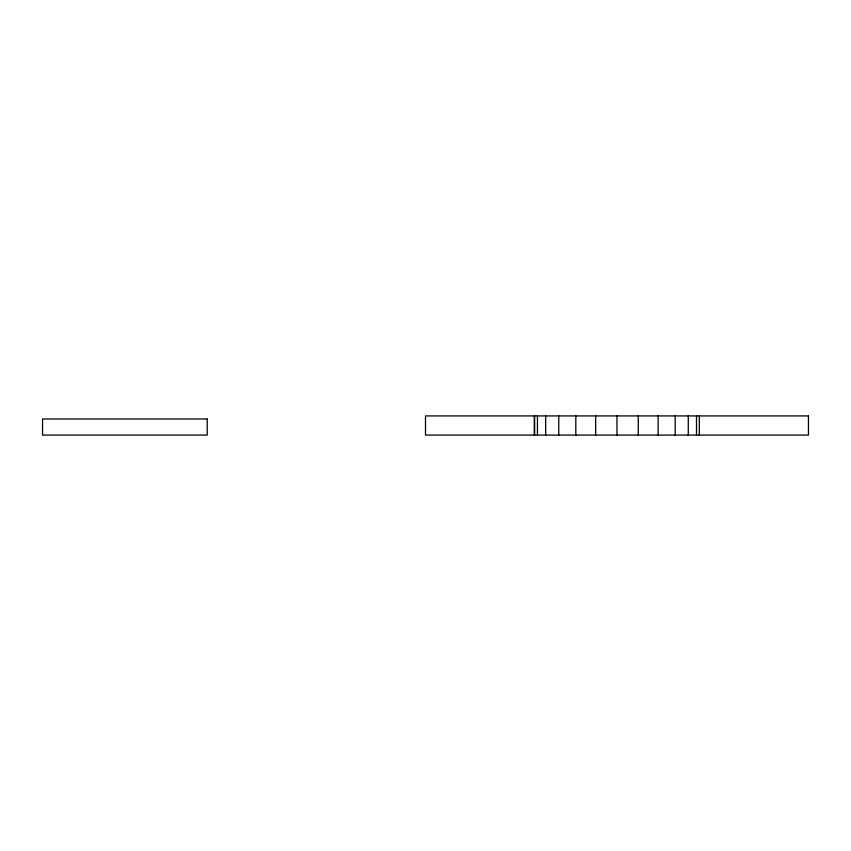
<?xml version="1.0" encoding="UTF-8"?>
<svg xmlns="http://www.w3.org/2000/svg" width="851" height="851" viewBox="0 0 851 851"><rect width="100%" height="100%" fill="white"/><g stroke="black" fill="none" stroke-linecap="round" stroke-linejoin="round"><path stroke-width="1.28" d="M699.309 415.926L699.309 435.074M696.501 415.926L696.501 435.074M688.278 415.926L688.278 435.074M675.194 415.926L675.194 435.074M658.142 415.926L658.142 435.074M638.282 415.926L638.282 435.074M616.975 415.926L616.975 435.074M595.668 415.926L595.668 435.074M575.808 415.926L575.808 435.074M558.756 415.926L558.756 435.074M545.672 415.926L545.672 435.074M537.449 415.926L537.449 435.074M534.641 415.926L534.641 435.074M534.258 415.926L534.258 435.074M808.45 415.926L425.5 415.926L425.5 435.074L808.45 435.074L808.45 415.926M207.219 418.99L42.55 418.99L42.55 435.074L207.219 435.074L207.219 418.99"/></g></svg>
